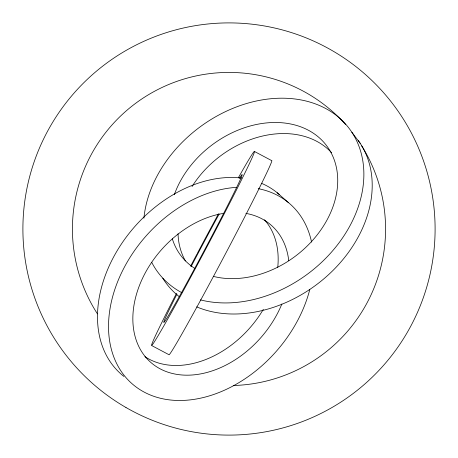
<?xml version="1.0" encoding="UTF-8"?>
<svg xmlns="http://www.w3.org/2000/svg" width="458" height="458" viewBox="0 0 458 458"><rect width="100%" height="100%" fill="white"/><g stroke="black" fill="none" stroke-linecap="round" stroke-linejoin="round"><path stroke-width="0.69" d="M254.264 151.369L271.634 160.581A110.08 2.708 -62.1 0 1 226.424 252.009A110.08 2.708 -62.1 0 1 169.094 354.778L151.724 345.567M277.147 192.709L288.179 202.39M351.841 132.23L360.177 143.297M361.7 145.907A156.567 156.567 0 0 1 233.208 385.516M97.434 313.879A156.567 156.567 0 0 1 133.965 104.573A156.567 156.567 0 0 1 345.515 124.41M238.366 177.744A110.08 2.708 -62.1 0 1 237.187 188.484A110.08 2.708 -62.1 0 1 161.331 330.229A110.08 2.708 -62.1 0 1 176.467 293.401M190.62 266.132A110.08 2.708 -62.1 0 1 196.934 254.133M197.255 253.52A110.08 2.708 -62.1 0 1 218.518 213.772M239.379 178.357A83.963 2.067 -62.1 0 1 221.953 216.674A83.963 2.067 -62.1 0 1 170.765 311.606A83.963 2.067 -62.1 0 1 176.965 294.11M191.158 266.527A83.963 2.067 -62.1 0 1 219.159 214.046M258.203 188.644A119.658 86.986 -48.7 0 1 311.577 242.11M309.808 289.439A119.658 86.986 -48.7 0 1 184.305 400.372A119.658 86.986 -48.7 0 1 111.901 299.555A119.658 86.986 -48.7 0 1 236.488 187.345M245.889 213.388A91.268 66.347 -48.7 0 1 288.752 260.745M281.87 303.998A91.268 66.347 -48.7 0 1 184.62 375.142A91.268 66.347 -48.7 0 1 135.328 298.582A91.268 66.347 -48.7 0 1 223.533 213.382M123.906 376.424A119.658 86.986 -48.7 0 1 117.013 250.967A119.658 86.986 -48.7 0 1 241.618 178.082M261.667 183.383A119.658 86.986 -48.7 0 1 279.294 194.541M264.466 219.788A91.268 66.347 -48.7 0 1 277.743 267.466M263.339 309.345A91.268 66.347 -48.7 0 1 144.928 356.662M358.19 140.434A119.658 91.113 -37 0 1 334.918 268.485A119.658 91.113 -37 0 1 196.671 306.866M179.072 296.509A119.658 91.113 -37 0 1 162.762 278.212M185.45 260.957A91.268 69.496 -37 0 1 178.03 233.798M192.028 186.555A91.268 69.496 -37 0 1 331.621 152.749M143.921 218.203A119.658 91.113 -37 0 1 278.355 98.252A119.658 91.113 -37 0 1 356.599 211.419A119.658 91.113 -37 0 1 200.386 299.864M181.86 292.708A119.658 91.113 -37 0 1 151.672 262.234M174.309 194.707A91.268 69.496 -37 0 1 285.603 123.15A91.268 69.496 -37 0 1 329.56 214.962A91.268 69.496 -37 0 1 213.422 276.403M194.816 268.445A91.268 69.496 -37 0 1 172.322 238.818M125.95 407.488A206.1 206.1 0 0 0 435.1 229A206.1 206.1 0 0 0 125.95 50.512A206.1 206.1 0 0 0 125.95 407.488"/></g></svg>
